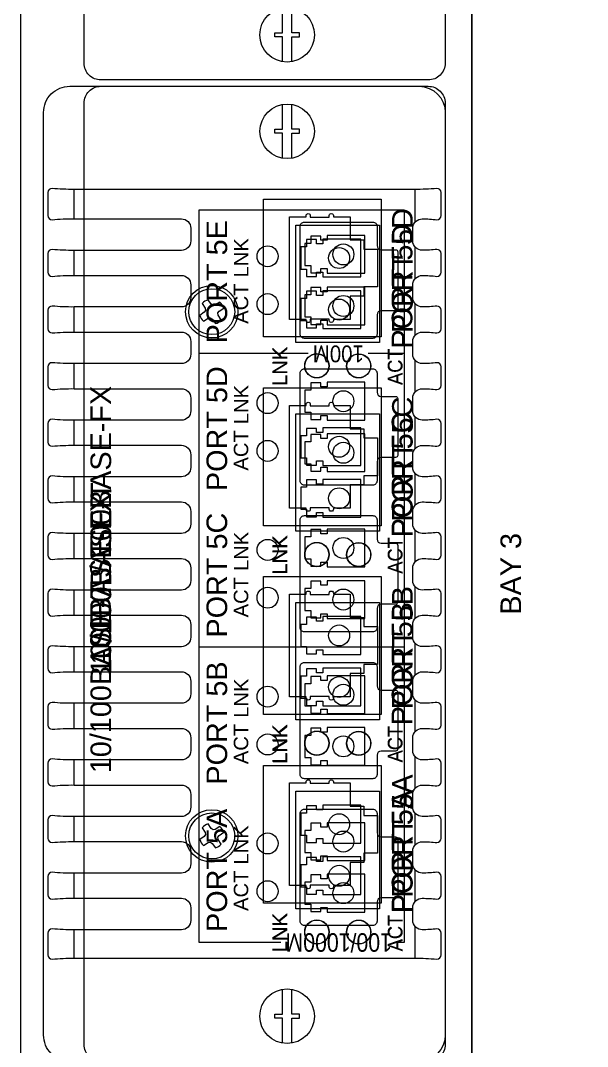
# Model space of a CAD drawing. Extents: x 0.5 to 47.5, y 0.5 to 35.2.
# Drawn here: x 33.605 to 36.307, y 11.991 to 16.884 of the extents above; entities that cross this region are included whole.
import ezdxf
from ezdxf.enums import TextEntityAlignment as Align

# ---------------------------------------------------------------- set-up
doc = ezdxf.new("R2010")
doc.units = 0
doc.header["$MEASUREMENT"] = 0
for name, color, linetype in [('2_1__6___4__10-100BASE-T_C', 7, 'CONTINUOUS'), ('2_2__7___4__100BASE-FX_CON', 7, 'CONTINUOUS'), ('2_3__8___2__10-100BASE-T__', 7, 'CONTINUOUS'), ('2_4__9___2__100-1000BASE__', 7, 'CONTINUOUS'), ('5_0______DWG_', 7, 'CONTINUOUS')]:
    doc.layers.add(name, color=color, linetype=linetype)
doc.styles.add('ARIAL', font='arial.ttf')

msp = doc.modelspace()

# ---------------------------------------------------------------- linework, layer by layer
at = {"layer": '2_1__6___4__10-100BASE-T_C'}
for points in [[(33.9083, 12.0002), (33.9083, 16.4902, -0.414214), (33.9883, 16.5702), (35.5483, 16.5702, -0.414214), (35.6283, 16.4902), (35.6283, 12.0002, -0.414214), (35.5483, 11.9202), (33.9883, 11.9202, -0.414214)], [(34.8861, 15.4582), (34.8861, 15.9482), (34.9661, 15.9482), (34.9661, 15.9532, -1), (34.9861, 15.9532), (34.9861, 15.9463), (35.0761, 15.9463), (35.0761, 15.9532, -1.000014), (35.0961, 15.9532), (35.0961, 15.9482), (35.1761, 15.9482), (35.1761, 15.8372), (35.2411, 15.8372), (35.2411, 15.7932), (35.3061, 15.7932), (35.3061, 15.6132), (35.2411, 15.6132), (35.2411, 15.5692), (35.1761, 15.5692), (35.1761, 15.4582), (35.0961, 15.4582), (35.0961, 15.4532, -1.000005), (35.0761, 15.4532), (35.0761, 15.46), (34.9861, 15.46), (34.9861, 15.4532, -1), (34.9661, 15.4532), (34.9661, 15.4582)], [(34.4774, 15.45), (34.4996, 15.4638), (34.5101, 15.4656), (34.519, 15.4597), (34.5337, 15.4382, 0.141658), (34.5615, 15.4563), (34.5477, 15.4785), (34.5458, 15.489), (34.5518, 15.4979), (34.5733, 15.5126, 0.141658), (34.5552, 15.5404), (34.533, 15.5266), (34.5225, 15.5247), (34.5136, 15.5307), (34.4988, 15.5522, 0.141657), (34.4711, 15.5341), (34.4848, 15.5119), (34.4867, 15.5014), (34.4808, 15.4925), (34.4593, 15.4777, 0.141658)], [(34.8861, 14.5582), (34.8861, 15.0482), (34.9661, 15.0482), (34.9661, 15.0532, -1), (34.9861, 15.0532), (34.9861, 15.0463), (35.0761, 15.0463), (35.0761, 15.0532, -1.000014), (35.0961, 15.0532), (35.0961, 15.0482), (35.1761, 15.0482), (35.1761, 14.9372), (35.2411, 14.9372), (35.2411, 14.8932), (35.3061, 14.8932), (35.3061, 14.7132), (35.2411, 14.7132), (35.2411, 14.6692), (35.1761, 14.6692), (35.1761, 14.5582), (35.0961, 14.5582), (35.0961, 14.5532, -1.000005), (35.0761, 14.5532), (35.0761, 14.56), (34.9861, 14.56), (34.9861, 14.5532, -1), (34.9661, 14.5532), (34.9661, 14.5582)], [(34.8861, 13.6582), (34.8861, 14.1482), (34.9661, 14.1482), (34.9661, 14.1532, -1), (34.9861, 14.1532), (34.9861, 14.1463), (35.0761, 14.1463), (35.0761, 14.1532, -1.000014), (35.0961, 14.1532), (35.0961, 14.1482), (35.1761, 14.1482), (35.1761, 14.0372), (35.2411, 14.0372), (35.2411, 13.9932), (35.3061, 13.9932), (35.3061, 13.8132), (35.2411, 13.8132), (35.2411, 13.7692), (35.1761, 13.7692), (35.1761, 13.6582), (35.0961, 13.6582), (35.0961, 13.6532, -1.000005), (35.0761, 13.6532), (35.0761, 13.66), (34.9861, 13.66), (34.9861, 13.6532, -1), (34.9661, 13.6532), (34.9661, 13.6582)], [(34.8861, 12.7582), (34.8861, 13.2482), (34.9661, 13.2482), (34.9661, 13.2532, -1), (34.9861, 13.2532), (34.9861, 13.2463), (35.0761, 13.2463), (35.0761, 13.2532, -1.000014), (35.0961, 13.2532), (35.0961, 13.2482), (35.1761, 13.2482), (35.1761, 13.1372), (35.2411, 13.1372), (35.2411, 13.0932), (35.3061, 13.0932), (35.3061, 12.9132), (35.2411, 12.9132), (35.2411, 12.8692), (35.1761, 12.8692), (35.1761, 12.7582), (35.0961, 12.7582), (35.0961, 12.7532, -1.000005), (35.0761, 12.7532), (35.0761, 12.76), (34.9861, 12.76), (34.9861, 12.7532, -1), (34.9661, 12.7532), (34.9661, 12.7582)], [(34.4774, 12.95), (34.4996, 12.9638), (34.5101, 12.9656), (34.519, 12.9597), (34.5337, 12.9382, 0.141658), (34.5615, 12.9563), (34.5477, 12.9785), (34.5458, 12.989), (34.5518, 12.9979), (34.5733, 13.0126, 0.141658), (34.5552, 13.0404), (34.533, 13.0266), (34.5225, 13.0247), (34.5136, 13.0307), (34.4988, 13.0522, 0.141657), (34.4711, 13.0341), (34.4848, 13.0119), (34.4867, 13.0014), (34.4808, 12.9925), (34.4593, 12.9777, 0.141658)]]:
    msp.add_lwpolyline(points, format="xyb", close=True, dxfattribs=at)
for points in [[(34.7633, 15.3747), (34.7633, 16.0317), (35.3233, 16.0317), (35.3233, 15.3747)], [(34.7633, 14.4747), (34.7633, 15.1317), (35.3233, 15.1317), (35.3233, 14.4747)], [(34.7633, 13.5747), (34.7633, 14.2317), (35.3233, 14.2317), (35.3233, 13.5747)], [(34.7633, 12.6747), (34.7633, 13.3317), (35.3233, 13.3317), (35.3233, 12.6747)]]:
    msp.add_lwpolyline(points, close=True, dxfattribs=at)
for centre, radius in [((34.5163, 15.4952), 0.125), ((34.5163, 15.4952), 0.1095), ((35.0173, 15.2372), 0.0581), ((35.2163, 15.2362), 0.0571), ((35.0173, 14.3372), 0.0581), ((35.2163, 14.3362), 0.0571), ((35.0173, 13.4372), 0.0581), ((35.2163, 13.4362), 0.0571), ((34.5163, 12.9952), 0.125), ((34.5163, 12.9952), 0.1095), ((35.0173, 12.5372), 0.0581), ((35.2163, 12.5362), 0.0571)]:
    msp.add_circle(centre, radius, dxfattribs=at)
at = {"layer": '2_2__7___4__100BASE-FX_CON'}
for points in [[(33.9083, 12.0002), (33.9083, 16.4902, -0.414214), (33.9883, 16.5702), (35.5483, 16.5702, -0.414214), (35.6283, 16.4902), (35.6283, 12.0002, -0.414214), (35.5483, 11.9202), (33.9883, 11.9202, -0.414214)], [(34.4774, 15.45), (34.4996, 15.4638), (34.5101, 15.4656), (34.519, 15.4597), (34.5337, 15.4382, 0.141658), (34.5615, 15.4563), (34.5477, 15.4785), (34.5458, 15.489), (34.5518, 15.4979), (34.5733, 15.5126, 0.141658), (34.5552, 15.5404), (34.533, 15.5266), (34.5225, 15.5247), (34.5136, 15.5307), (34.4988, 15.5522, 0.141657), (34.4711, 15.5341), (34.4848, 15.5119), (34.4867, 15.5014), (34.4808, 15.4925), (34.4593, 15.4777, 0.141658)], [(34.4774, 12.95), (34.4996, 12.9638), (34.5101, 12.9656), (34.519, 12.9597), (34.5337, 12.9382, 0.141658), (34.5615, 12.9563), (34.5477, 12.9785), (34.5458, 12.989), (34.5518, 12.9979), (34.5733, 13.0126, 0.141658), (34.5552, 13.0404), (34.533, 13.0266), (34.5225, 13.0247), (34.5136, 13.0307), (34.4988, 13.0522, 0.141657), (34.4711, 13.0341), (34.4848, 13.0119), (34.4867, 13.0014), (34.4808, 12.9925), (34.4593, 12.9777, 0.141658)]]:
    msp.add_lwpolyline(points, format="xyb", close=True, dxfattribs=at)
for points in [[(34.9163, 15.3482), (34.9163, 15.9082), (35.3163, 15.9082), (35.3163, 15.3482), (34.9163, 15.3482)], [(35.0463, 15.8192), (35.0163, 15.8192), (35.0163, 15.8387), (34.9683, 15.8387), (34.9683, 15.8037), (34.9403, 15.8037), (34.9403, 15.6987), (34.9683, 15.6987), (34.9683, 15.6637), (35.0163, 15.6637), (35.0163, 15.6832), (35.0463, 15.6832), (35.0463, 15.6612), (35.2263, 15.6612), (35.2263, 15.8412), (35.0463, 15.8412), (35.0463, 15.8192)], [(35.0463, 15.5732), (35.0163, 15.5732), (35.0163, 15.5927), (34.9683, 15.5927), (34.9683, 15.5577), (34.9403, 15.5577), (34.9403, 15.4527), (34.9683, 15.4527), (34.9683, 15.4177), (35.0163, 15.4177), (35.0163, 15.4372), (35.0463, 15.4372), (35.0463, 15.4152), (35.2263, 15.4152), (35.2263, 15.5952), (35.0463, 15.5952), (35.0463, 15.5732)], [(34.9163, 14.4482), (34.9163, 15.0082), (35.3163, 15.0082), (35.3163, 14.4482), (34.9163, 14.4482)], [(35.0463, 14.9192), (35.0163, 14.9192), (35.0163, 14.9387), (34.9683, 14.9387), (34.9683, 14.9037), (34.9403, 14.9037), (34.9403, 14.7987), (34.9683, 14.7987), (34.9683, 14.7637), (35.0163, 14.7637), (35.0163, 14.7832), (35.0463, 14.7832), (35.0463, 14.7612), (35.2263, 14.7612), (35.2263, 14.9412), (35.0463, 14.9412), (35.0463, 14.9192)], [(35.0463, 14.6732), (35.0163, 14.6732), (35.0163, 14.6927), (34.9683, 14.6927), (34.9683, 14.6577), (34.9403, 14.6577), (34.9403, 14.5527), (34.9683, 14.5527), (34.9683, 14.5177), (35.0163, 14.5177), (35.0163, 14.5372), (35.0463, 14.5372), (35.0463, 14.5152), (35.2263, 14.5152), (35.2263, 14.6952), (35.0463, 14.6952), (35.0463, 14.6732)], [(34.9163, 13.5482), (34.9163, 14.1082), (35.3163, 14.1082), (35.3163, 13.5482), (34.9163, 13.5482)], [(35.0463, 14.0192), (35.0163, 14.0192), (35.0163, 14.0387), (34.9683, 14.0387), (34.9683, 14.0037), (34.9403, 14.0037), (34.9403, 13.8987), (34.9683, 13.8987), (34.9683, 13.8637), (35.0163, 13.8637), (35.0163, 13.8832), (35.0463, 13.8832), (35.0463, 13.8612), (35.2263, 13.8612), (35.2263, 14.0412), (35.0463, 14.0412), (35.0463, 14.0192)], [(35.0463, 13.7732), (35.0163, 13.7732), (35.0163, 13.7927), (34.9683, 13.7927), (34.9683, 13.7577), (34.9403, 13.7577), (34.9403, 13.6527), (34.9683, 13.6527), (34.9683, 13.6177), (35.0163, 13.6177), (35.0163, 13.6372), (35.0463, 13.6372), (35.0463, 13.6152), (35.2263, 13.6152), (35.2263, 13.7952), (35.0463, 13.7952), (35.0463, 13.7732)], [(34.9163, 12.6482), (34.9163, 13.2082), (35.3163, 13.2082), (35.3163, 12.6482), (34.9163, 12.6482)], [(35.0463, 13.1192), (35.0163, 13.1192), (35.0163, 13.1387), (34.9683, 13.1387), (34.9683, 13.1037), (34.9403, 13.1037), (34.9403, 12.9987), (34.9683, 12.9987), (34.9683, 12.9637), (35.0163, 12.9637), (35.0163, 12.9832), (35.0463, 12.9832), (35.0463, 12.9612), (35.2263, 12.9612), (35.2263, 13.1412), (35.0463, 13.1412), (35.0463, 13.1192)], [(35.0463, 12.8732), (35.0163, 12.8732), (35.0163, 12.8927), (34.9683, 12.8927), (34.9683, 12.8577), (34.9403, 12.8577), (34.9403, 12.7527), (34.9683, 12.7527), (34.9683, 12.7177), (35.0163, 12.7177), (35.0163, 12.7372), (35.0463, 12.7372), (35.0463, 12.7152), (35.2263, 12.7152), (35.2263, 12.8952), (35.0463, 12.8952), (35.0463, 12.8732)]]:
    msp.add_lwpolyline(points, dxfattribs=at)
for centre, radius in [((35.1233, 15.7512), 0.05), ((34.5163, 15.4952), 0.125), ((34.5163, 15.4952), 0.1095), ((35.1233, 15.5052), 0.05), ((35.0173, 15.2372), 0.0571), ((35.2173, 15.2372), 0.0571), ((35.1233, 14.8512), 0.05), ((35.1233, 14.6052), 0.05), ((35.0173, 14.3372), 0.0571), ((35.2173, 14.3372), 0.0571), ((35.1233, 13.9512), 0.05), ((35.1233, 13.7052), 0.05), ((35.0173, 13.4372), 0.0571), ((35.2173, 13.4372), 0.0571), ((34.5163, 12.9952), 0.125), ((34.5163, 12.9952), 0.1095), ((35.1233, 13.0512), 0.05), ((35.1233, 12.8052), 0.05), ((35.0173, 12.5372), 0.0571), ((35.2173, 12.5372), 0.0571)]:
    msp.add_circle(centre, radius, dxfattribs=at)
at = {"layer": '2_3__8___2__10-100BASE-T__'}
for points in [[(33.9083, 12.0002), (33.9083, 16.4902, -0.414214), (33.9883, 16.5702), (35.5483, 16.5702, -0.414214), (35.6283, 16.4902), (35.6283, 12.0002, -0.414214), (35.5483, 11.9202), (33.9883, 11.9202, -0.414214)], [(34.8861, 15.4582), (34.8861, 15.9482), (34.9661, 15.9482), (34.9661, 15.9532, -1), (34.9861, 15.9532), (34.9861, 15.9463), (35.0761, 15.9463), (35.0761, 15.9532, -1.000014), (35.0961, 15.9532), (35.0961, 15.9482), (35.1761, 15.9482), (35.1761, 15.8372), (35.2411, 15.8372), (35.2411, 15.7932), (35.3061, 15.7932), (35.3061, 15.6132), (35.2411, 15.6132), (35.2411, 15.5692), (35.1761, 15.5692), (35.1761, 15.4582), (35.0961, 15.4582), (35.0961, 15.4532, -1.000005), (35.0761, 15.4532), (35.0761, 15.46), (34.9861, 15.46), (34.9861, 15.4532, -1), (34.9661, 15.4532), (34.9661, 15.4582)], [(34.4774, 15.45), (34.4996, 15.4638), (34.5101, 15.4656), (34.519, 15.4597), (34.5337, 15.4382, 0.141658), (34.5615, 15.4563), (34.5477, 15.4785), (34.5458, 15.489), (34.5518, 15.4979), (34.5733, 15.5126, 0.141658), (34.5552, 15.5404), (34.533, 15.5266), (34.5225, 15.5247), (34.5136, 15.5307), (34.4988, 15.5522, 0.141657), (34.4711, 15.5341), (34.4848, 15.5119), (34.4867, 15.5014), (34.4808, 15.4925), (34.4593, 15.4777, 0.141658)], [(34.8861, 13.6582), (34.8861, 14.1482), (34.9661, 14.1482), (34.9661, 14.1532, -1), (34.9861, 14.1532), (34.9861, 14.1463), (35.0761, 14.1463), (35.0761, 14.1532, -1.000014), (35.0961, 14.1532), (35.0961, 14.1482), (35.1761, 14.1482), (35.1761, 14.0372), (35.2411, 14.0372), (35.2411, 13.9932), (35.3061, 13.9932), (35.3061, 13.8132), (35.2411, 13.8132), (35.2411, 13.7692), (35.1761, 13.7692), (35.1761, 13.6582), (35.0961, 13.6582), (35.0961, 13.6532, -1.000005), (35.0761, 13.6532), (35.0761, 13.66), (34.9861, 13.66), (34.9861, 13.6532, -1), (34.9661, 13.6532), (34.9661, 13.6582)], [(34.4774, 12.95), (34.4996, 12.9638), (34.5101, 12.9656), (34.519, 12.9597), (34.5337, 12.9382, 0.141658), (34.5615, 12.9563), (34.5477, 12.9785), (34.5458, 12.989), (34.5518, 12.9979), (34.5733, 13.0126, 0.141658), (34.5552, 13.0404), (34.533, 13.0266), (34.5225, 13.0247), (34.5136, 13.0307), (34.4988, 13.0522, 0.141657), (34.4711, 13.0341), (34.4848, 13.0119), (34.4867, 13.0014), (34.4808, 12.9925), (34.4593, 12.9777, 0.141658)]]:
    msp.add_lwpolyline(points, format="xyb", close=True, dxfattribs=at)
for points in [[(34.7633, 15.3747), (34.7633, 16.0317), (35.3233, 16.0317), (35.3233, 15.3747)], [(34.7633, 13.5747), (34.7633, 14.2317), (35.3233, 14.2317), (35.3233, 13.5747)]]:
    msp.add_lwpolyline(points, close=True, dxfattribs=at)
for points in [[(34.9163, 14.4482), (34.9163, 15.0082), (35.3163, 15.0082), (35.3163, 14.4482), (34.9163, 14.4482)], [(35.0463, 14.9192), (35.0163, 14.9192), (35.0163, 14.9387), (34.9683, 14.9387), (34.9683, 14.9037), (34.9403, 14.9037), (34.9403, 14.7987), (34.9683, 14.7987), (34.9683, 14.7637), (35.0163, 14.7637), (35.0163, 14.7832), (35.0463, 14.7832), (35.0463, 14.7612), (35.2263, 14.7612), (35.2263, 14.9412), (35.0463, 14.9412), (35.0463, 14.9192)], [(35.0463, 14.6732), (35.0163, 14.6732), (35.0163, 14.6927), (34.9683, 14.6927), (34.9683, 14.6577), (34.9403, 14.6577), (34.9403, 14.5527), (34.9683, 14.5527), (34.9683, 14.5177), (35.0163, 14.5177), (35.0163, 14.5372), (35.0463, 14.5372), (35.0463, 14.5152), (35.2263, 14.5152), (35.2263, 14.6952), (35.0463, 14.6952), (35.0463, 14.6732)], [(34.9163, 12.6482), (34.9163, 13.2082), (35.3163, 13.2082), (35.3163, 12.6482), (34.9163, 12.6482)], [(35.0463, 13.1192), (35.0163, 13.1192), (35.0163, 13.1387), (34.9683, 13.1387), (34.9683, 13.1037), (34.9403, 13.1037), (34.9403, 12.9987), (34.9683, 12.9987), (34.9683, 12.9637), (35.0163, 12.9637), (35.0163, 12.9832), (35.0463, 12.9832), (35.0463, 12.9612), (35.2263, 12.9612), (35.2263, 13.1412), (35.0463, 13.1412), (35.0463, 13.1192)], [(35.0463, 12.8732), (35.0163, 12.8732), (35.0163, 12.8927), (34.9683, 12.8927), (34.9683, 12.8577), (34.9403, 12.8577), (34.9403, 12.7527), (34.9683, 12.7527), (34.9683, 12.7177), (35.0163, 12.7177), (35.0163, 12.7372), (35.0463, 12.7372), (35.0463, 12.7152), (35.2263, 12.7152), (35.2263, 12.8952), (35.0463, 12.8952), (35.0463, 12.8732)]]:
    msp.add_lwpolyline(points, dxfattribs=at)
for centre, radius in [((34.5163, 15.4952), 0.125), ((34.5163, 15.4952), 0.1095), ((35.0173, 15.2372), 0.0581), ((35.2163, 15.2362), 0.0571), ((35.1233, 14.8512), 0.05), ((35.1233, 14.6052), 0.05), ((35.0173, 14.3372), 0.0571), ((35.2173, 14.3372), 0.0571), ((35.0173, 13.4372), 0.0581), ((35.2163, 13.4362), 0.0571), ((34.5163, 12.9952), 0.125), ((34.5163, 12.9952), 0.1095), ((35.1233, 13.0512), 0.05), ((35.1233, 12.8052), 0.05), ((35.0173, 12.5372), 0.0571), ((35.2173, 12.5372), 0.0571)]:
    msp.add_circle(centre, radius, dxfattribs=at)
at = {"layer": '2_4__9___2__100-1000BASE__'}
for p, q in [((34.9754, 15.2954), (34.4558, 15.2954)), ((35.4335, 15.2954), (35.2614, 15.2954)), ((35.4335, 13.8954), (34.4558, 13.8954))]:
    msp.add_line(p, q, dxfattribs=at)
for points in [[(33.715, 12.0457), (33.715, 16.4451, -0.414444), (33.8399, 16.57), (35.5042, 16.57, -0.413495), (35.6288, 16.4448), (35.6288, 12.046, -0.413496), (35.5042, 11.9208), (33.8399, 11.9208, -0.414444)], [(33.7553, 12.5521, 0.41291), (33.7353, 12.5322), (33.7353, 12.4276, 0.41291), (33.7553, 12.4076, -0.030099), (33.8602, 12.412, -0.000059), (35.4839, 12.412, -0.030072), (35.5888, 12.4076, 0.41291), (35.6088, 12.4276), (35.6088, 12.5322, 0.41291), (35.5888, 12.5521, -0.033142), (35.5197, 12.548, -0.42184), (35.4744, 12.5927), (35.4744, 12.6531, -0.421779), (35.5197, 12.6978, -0.033142), (35.5888, 12.6936, 0.41291), (35.6088, 12.7136), (35.6088, 12.8022, 0.41291), (35.5888, 12.8221, -0.033142), (35.5197, 12.818, -0.42184), (35.4744, 12.8627), (35.4744, 12.9231, -0.421779), (35.5197, 12.9678, -0.033142), (35.5888, 12.9636, 0.41291), (35.6088, 12.9836), (35.6088, 13.0722, 0.41291), (35.5888, 13.0921, -0.033142), (35.5197, 13.088, -0.42184), (35.4744, 13.1327), (35.4744, 13.1931, -0.421779), (35.5197, 13.2378, -0.033142), (35.5888, 13.2336, 0.41291), (35.6088, 13.2536), (35.6088, 13.3422, 0.41291), (35.5888, 13.3621, -0.033142), (35.5197, 13.358, -0.42184), (35.4744, 13.4027), (35.4744, 13.4631, -0.421779), (35.5197, 13.5078, -0.033142), (35.5888, 13.5036, 0.41291), (35.6088, 13.5236), (35.6088, 13.6122, 0.41291), (35.5888, 13.6321, -0.033142), (35.5197, 13.628, -0.42184), (35.4744, 13.6727), (35.4744, 13.7331, -0.421779), (35.5197, 13.7778, -0.033142), (35.5888, 13.7736, 0.41291), (35.6088, 13.7936), (35.6088, 13.8822, 0.41291), (35.5888, 13.9021, -0.033142), (35.5197, 13.898, -0.42184), (35.4744, 13.9427), (35.4744, 14.0031, -0.421779), (35.5197, 14.0478, -0.033142), (35.5888, 14.0436, 0.41291), (35.6088, 14.0636), (35.6088, 14.1522, 0.41291), (35.5888, 14.1721, -0.033142), (35.5197, 14.168, -0.42184), (35.4744, 14.2127), (35.4744, 14.2731, -0.421779), (35.5197, 14.3178, -0.033142), (35.5888, 14.3136, 0.41291), (35.6088, 14.3336), (35.6088, 14.4222, 0.41291), (35.5888, 14.4421, -0.033142), (35.5197, 14.438, -0.42184), (35.4744, 14.4827), (35.4744, 14.5431, -0.421779), (35.5197, 14.5878, -0.033142), (35.5888, 14.5836, 0.41291), (35.6088, 14.6036), (35.6088, 14.6922, 0.41291), (35.5888, 14.7121, -0.033142), (35.5197, 14.708, -0.42184), (35.4744, 14.7527), (35.4744, 14.8131, -0.421779), (35.5197, 14.8578, -0.033142), (35.5888, 14.8536, 0.41291), (35.6088, 14.8736), (35.6088, 14.9622, 0.41291), (35.5888, 14.9821, -0.033142), (35.5197, 14.978, -0.42184), (35.4744, 15.0227), (35.4744, 15.0831, -0.421779), (35.5197, 15.1278, -0.033142), (35.5888, 15.1236, 0.41291), (35.6088, 15.1436), (35.6088, 15.2322, 0.41291), (35.5888, 15.2521, -0.033142), (35.5197, 15.248, -0.42184), (35.4744, 15.2927), (35.4744, 15.3531, -0.421779), (35.5197, 15.3978, -0.033142), (35.5888, 15.3936, 0.41291), (35.6088, 15.4136), (35.6088, 15.5022, 0.41291), (35.5888, 15.5221, -0.033142), (35.5197, 15.518, -0.42184), (35.4744, 15.5627), (35.4744, 15.6231, -0.421779), (35.5197, 15.6678, -0.033142), (35.5888, 15.6636, 0.41291), (35.6088, 15.6836), (35.6088, 15.7722, 0.41291), (35.5888, 15.7921, -0.033142), (35.5197, 15.788, -0.42184), (35.4744, 15.8327), (35.4744, 15.8931, -0.421779), (35.5197, 15.9378, -0.033142), (35.5888, 15.9336, 0.41291), (35.6088, 15.9536), (35.6088, 16.0632, 0.41291), (35.5888, 16.0831, -0.030099), (35.4839, 16.0787), (33.8602, 16.0787, -0.030099), (33.7553, 16.0831, 0.41291), (33.7353, 16.0632), (33.7353, 15.9536, 0.41291), (33.7553, 15.9336, -0.030099), (33.8602, 15.938), (34.3718, 15.938, -0.415329), (34.4168, 15.8931), (34.4168, 15.8326, -0.415032), (34.3718, 15.7877), (33.8602, 15.7877, -0.030099), (33.7553, 15.7921, 0.41291), (33.7353, 15.7722), (33.7353, 15.6836, 0.41291), (33.7553, 15.6636, -0.030099), (33.8602, 15.668), (34.3718, 15.668, -0.415329), (34.4168, 15.6231), (34.4168, 15.5626, -0.415032), (34.3718, 15.5177), (33.8602, 15.5177, -0.030099), (33.7553, 15.5221, 0.41291), (33.7353, 15.5022), (33.7353, 15.4136, 0.41291), (33.7553, 15.3936, -0.030099), (33.8602, 15.398), (34.3718, 15.398, -0.415329), (34.4168, 15.3531), (34.4168, 15.2926, -0.415032), (34.3718, 15.2477), (33.8602, 15.2477, -0.030099), (33.7553, 15.2521, 0.41291), (33.7353, 15.2322), (33.7353, 15.1436, 0.41291), (33.7553, 15.1236, -0.030099), (33.8602, 15.128), (34.3718, 15.128, -0.415329), (34.4168, 15.0831), (34.4168, 15.0226, -0.415032), (34.3718, 14.9777), (33.8602, 14.9777, -0.030099), (33.7553, 14.9821, 0.41291), (33.7353, 14.9622), (33.7353, 14.8736, 0.41291), (33.7553, 14.8536, -0.030099), (33.8602, 14.858), (34.3718, 14.858, -0.415329), (34.4168, 14.8131), (34.4168, 14.7526, -0.415032), (34.3718, 14.7077), (33.8602, 14.7077, -0.030099), (33.7553, 14.7121, 0.41291), (33.7353, 14.6922), (33.7353, 14.6036, 0.41291), (33.7553, 14.5836, -0.030099), (33.8602, 14.588), (34.3718, 14.588, -0.415329), (34.4168, 14.5431), (34.4168, 14.4826, -0.415032), (34.3718, 14.4377), (33.8602, 14.4377, -0.030099), (33.7553, 14.4421, 0.41291), (33.7353, 14.4222), (33.7353, 14.3336, 0.41291), (33.7553, 14.3136, -0.030099), (33.8602, 14.318), (34.3718, 14.318, -0.415329), (34.4168, 14.2731), (34.4168, 14.2126, -0.415032), (34.3718, 14.1677), (33.8602, 14.1677, -0.030099), (33.7553, 14.1721, 0.41291), (33.7353, 14.1522), (33.7353, 14.0636, 0.41291), (33.7553, 14.0436, -0.030099), (33.8602, 14.048), (34.3718, 14.048, -0.415329), (34.4168, 14.0031), (34.4168, 13.9426, -0.415032), (34.3718, 13.8977), (33.8602, 13.8977, -0.030099), (33.7553, 13.9021, 0.41291), (33.7353, 13.8822), (33.7353, 13.7936, 0.41291), (33.7553, 13.7736, -0.030099), (33.8602, 13.778), (34.3718, 13.778, -0.415329), (34.4168, 13.7331), (34.4168, 13.6726, -0.415032), (34.3718, 13.6277), (33.8602, 13.6277, -0.030099), (33.7553, 13.6321, 0.41291), (33.7353, 13.6122), (33.7353, 13.5236, 0.41291), (33.7553, 13.5036, -0.030099), (33.8602, 13.508), (34.3718, 13.508, -0.415329), (34.4168, 13.4631), (34.4168, 13.4026, -0.415032), (34.3718, 13.3577), (33.8602, 13.3577, -0.030099), (33.7553, 13.3621, 0.41291), (33.7353, 13.3422), (33.7353, 13.2536, 0.41291), (33.7553, 13.2336, -0.030099), (33.8602, 13.238), (34.3718, 13.238, -0.415329), (34.4168, 13.1931), (34.4168, 13.1326, -0.415032), (34.3718, 13.0877), (33.8602, 13.0877, -0.030099), (33.7553, 13.0921, 0.41291), (33.7353, 13.0722), (33.7353, 12.9836, 0.41291), (33.7553, 12.9636, -0.030099), (33.8602, 12.968), (34.3718, 12.968, -0.415329), (34.4168, 12.9231), (34.4168, 12.8626, -0.415032), (34.3718, 12.8177), (33.8602, 12.8177, -0.030099), (33.7553, 12.8221, 0.41291), (33.7353, 12.8022), (33.7353, 12.7136, 0.41291), (33.7553, 12.6936, -0.030099), (33.8602, 12.698), (34.3718, 12.698, -0.415329), (34.4168, 12.6531), (34.4168, 12.5926, -0.415032), (34.3718, 12.5477), (33.8602, 12.5477, -0.030099)], [(34.9378, 15.3881), (34.9378, 15.9027, -0.414573), (34.9577, 15.9227), (35.2839, 15.9227, -0.416018), (35.3039, 15.9028), (35.3039, 15.8108, 0.41265), (35.3239, 15.7908), (35.3925, 15.7908, -0.418703), (35.4025, 15.7808), (35.4025, 15.51, -0.419075), (35.3925, 15.5), (35.3239, 15.5, 0.41265), (35.3039, 15.48), (35.3039, 15.388, -0.416018), (35.2839, 15.368), (34.9577, 15.368, -0.414573)], [(34.9378, 14.6881), (34.9378, 15.2027, -0.414573), (34.9577, 15.2227), (35.2839, 15.2227, -0.416018), (35.3039, 15.2028), (35.3039, 15.1108, 0.41265), (35.3239, 15.0908), (35.3925, 15.0908, -0.418703), (35.4025, 15.0808), (35.4025, 14.81, -0.419075), (35.3925, 14.8), (35.3239, 14.8, 0.41265), (35.3039, 14.78), (35.3039, 14.688, -0.416018), (35.2839, 14.668), (34.9577, 14.668, -0.414573)], [(34.9378, 13.9881), (34.9378, 14.5027, -0.414573), (34.9577, 14.5227), (35.2839, 14.5227, -0.416018), (35.3039, 14.5028), (35.3039, 14.4108, 0.41265), (35.3239, 14.3908), (35.3925, 14.3908, -0.418703), (35.4025, 14.3808), (35.4025, 14.11, -0.419075), (35.3925, 14.1), (35.3239, 14.1, 0.41265), (35.3039, 14.08), (35.3039, 13.988, -0.416018), (35.2839, 13.968), (34.9577, 13.968, -0.414573)], [(34.9378, 13.2881), (34.9378, 13.8027, -0.414573), (34.9577, 13.8227), (35.2839, 13.8227, -0.416018), (35.3039, 13.8028), (35.3039, 13.7108, 0.41265), (35.3239, 13.6908), (35.3925, 13.6908, -0.418703), (35.4025, 13.6808), (35.4025, 13.41, -0.419075), (35.3925, 13.4), (35.3239, 13.4, 0.41265), (35.3039, 13.38), (35.3039, 13.288, -0.416018), (35.2839, 13.268), (34.9577, 13.268, -0.414573)], [(34.9378, 12.5881), (34.9378, 13.1027, -0.414573), (34.9577, 13.1227), (35.2839, 13.1227, -0.416018), (35.3039, 13.1027), (35.3039, 13.0107, 0.41265), (35.3239, 12.9908), (35.3925, 12.9908, -0.418703), (35.4025, 12.9808), (35.4025, 12.71, -0.419075), (35.3925, 12.7), (35.3239, 12.7, 0.41265), (35.3039, 12.68), (35.3039, 12.588, -0.416018), (35.2839, 12.568), (34.9577, 12.568, -0.414573)]]:
    msp.add_lwpolyline(points, format="xyb", close=True, dxfattribs=at)
for points in [[(34.8537, 16.2273), (34.8537, 16.3459), (34.8173, 16.3459), (34.8173, 16.3649), (34.8537, 16.3649), (34.8537, 16.4835)], [(34.898, 16.2273), (34.898, 16.3459), (34.9344, 16.3459), (34.9344, 16.3649), (34.898, 16.3649), (34.898, 16.4835)], [(33.8602, 15.938), (33.8602, 16.0787)], [(35.4839, 16.0787), (35.4839, 15.9209)], [(34.8449, 12.487), (34.4558, 12.487), (34.4558, 15.9804), (35.4335, 15.9804), (35.4335, 12.487), (35.3918, 12.487)], [(35.0665, 15.8364), (35.0365, 15.8364), (35.0365, 15.8559), (34.9885, 15.8559), (34.9885, 15.8209), (34.9605, 15.8209), (34.9605, 15.7159), (34.9885, 15.7159), (34.9885, 15.6809), (35.0365, 15.6809), (35.0365, 15.7004), (35.0665, 15.7004), (35.0665, 15.6784), (35.2465, 15.6784), (35.2465, 15.8584), (35.0665, 15.8584), (35.0665, 15.8364)], [(35.4839, 15.8049), (35.4839, 15.6509)], [(33.8602, 15.668), (33.8602, 15.7877)], [(35.0665, 15.5904), (35.0365, 15.5904), (35.0365, 15.6099), (34.9885, 15.6099), (34.9885, 15.5749), (34.9605, 15.5749), (34.9605, 15.4699), (34.9885, 15.4699), (34.9885, 15.4349), (35.0365, 15.4349), (35.0365, 15.4544), (35.0665, 15.4544), (35.0665, 15.4324), (35.2465, 15.4324), (35.2465, 15.6124), (35.0665, 15.6124), (35.0665, 15.5904)], [(33.8602, 15.398), (33.8602, 15.5177)], [(35.4839, 15.5349), (35.4839, 15.3809)], [(35.4839, 15.2649), (35.4839, 15.1109)], [(33.8602, 15.128), (33.8602, 15.2477)], [(35.0665, 15.1364), (35.0365, 15.1364), (35.0365, 15.1559), (34.9885, 15.1559), (34.9885, 15.1209), (34.9605, 15.1209), (34.9605, 15.0159), (34.9885, 15.0159), (34.9885, 14.9809), (35.0365, 14.9809), (35.0365, 15.0004), (35.0665, 15.0004), (35.0665, 14.9784), (35.2465, 14.9784), (35.2465, 15.1584), (35.0665, 15.1584), (35.0665, 15.1364)], [(33.8602, 14.858), (33.8602, 14.9777)], [(35.4839, 14.9949), (35.4839, 14.8409)], [(35.0665, 14.8904), (35.0365, 14.8904), (35.0365, 14.9099), (34.9885, 14.9099), (34.9885, 14.8749), (34.9605, 14.8749), (34.9605, 14.7699), (34.9885, 14.7699), (34.9885, 14.7349), (35.0365, 14.7349), (35.0365, 14.7544), (35.0665, 14.7544), (35.0665, 14.7324), (35.2465, 14.7324), (35.2465, 14.9124), (35.0665, 14.9124), (35.0665, 14.8904)], [(33.8602, 14.588), (33.8602, 14.7077)], [(35.4839, 14.7249), (35.4839, 14.5709)], [(33.8602, 14.318), (33.8602, 14.4377)], [(35.0665, 14.4364), (35.0365, 14.4364), (35.0365, 14.4559), (34.9885, 14.4559), (34.9885, 14.4209), (34.9605, 14.4209), (34.9605, 14.3159), (34.9885, 14.3159), (34.9885, 14.2809), (35.0365, 14.2809), (35.0365, 14.3004), (35.0665, 14.3004), (35.0665, 14.2784), (35.2465, 14.2784), (35.2465, 14.4584), (35.0665, 14.4584), (35.0665, 14.4364)], [(35.4839, 14.4549), (35.4839, 14.3009)], [(35.0665, 14.1904), (35.0365, 14.1904), (35.0365, 14.2099), (34.9885, 14.2099), (34.9885, 14.1749), (34.9605, 14.1749), (34.9605, 14.0699), (34.9885, 14.0699), (34.9885, 14.0349), (35.0365, 14.0349), (35.0365, 14.0544), (35.0665, 14.0544), (35.0665, 14.0324), (35.2465, 14.0324), (35.2465, 14.2124), (35.0665, 14.2124), (35.0665, 14.1904)], [(33.8602, 14.048), (33.8602, 14.1678)], [(35.4839, 14.1849), (35.4839, 14.0309)], [(33.8602, 13.778), (33.8602, 13.8978)], [(35.4839, 13.9149), (35.4839, 13.7609)], [(35.0665, 13.7364), (35.0365, 13.7364), (35.0365, 13.7559), (34.9885, 13.7559), (34.9885, 13.7209), (34.9605, 13.7209), (34.9605, 13.6159), (34.9885, 13.6159), (34.9885, 13.5809), (35.0365, 13.5809), (35.0365, 13.6004), (35.0665, 13.6004), (35.0665, 13.5784), (35.2465, 13.5784), (35.2465, 13.7584), (35.0665, 13.7584), (35.0665, 13.7364)], [(33.8602, 13.508), (33.8602, 13.6278)], [(35.4839, 13.6449), (35.4839, 13.4909)], [(35.0665, 13.4904), (35.0365, 13.4904), (35.0365, 13.5099), (34.9885, 13.5099), (34.9885, 13.4749), (34.9605, 13.4749), (34.9605, 13.3699), (34.9885, 13.3699), (34.9885, 13.3349), (35.0365, 13.3349), (35.0365, 13.3544), (35.0665, 13.3544), (35.0665, 13.3324), (35.2465, 13.3324), (35.2465, 13.5124), (35.0665, 13.5124), (35.0665, 13.4904)], [(33.8602, 13.238), (33.8602, 13.3578)], [(35.4839, 13.3749), (35.4839, 13.2209)], [(33.8602, 12.968), (33.8602, 13.0877)], [(35.4839, 13.1049), (35.4839, 12.9509)], [(35.0665, 13.0364), (35.0365, 13.0364), (35.0365, 13.0559), (34.9885, 13.0559), (34.9885, 13.0209), (34.9605, 13.0209), (34.9605, 12.9159), (34.9885, 12.9159), (34.9885, 12.8809), (35.0365, 12.8809), (35.0365, 12.9004), (35.0665, 12.9004), (35.0665, 12.8784), (35.2465, 12.8784), (35.2465, 13.0584), (35.0665, 13.0584), (35.0665, 13.0364)], [(35.4839, 12.8349), (35.4839, 12.6809)], [(33.8602, 12.698), (33.8602, 12.8178)], [(35.0665, 12.7904), (35.0365, 12.7904), (35.0365, 12.8099), (34.9885, 12.8099), (34.9885, 12.7749), (34.9605, 12.7749), (34.9605, 12.6699), (34.9885, 12.6699), (34.9885, 12.6349), (35.0365, 12.6349), (35.0365, 12.6544), (35.0665, 12.6544), (35.0665, 12.6324), (35.2465, 12.6324), (35.2465, 12.8124), (35.0665, 12.8124), (35.0665, 12.7904)], [(33.8602, 12.412), (33.8602, 12.5477)], [(35.4839, 12.5649), (35.4839, 12.412)], [(34.8532, 12.0073), (34.8532, 12.1259), (34.8168, 12.1259), (34.8168, 12.1449), (34.8532, 12.1449), (34.8532, 12.2635)], [(34.8975, 12.0073), (34.8975, 12.1259), (34.9338, 12.1259), (34.9338, 12.1449), (34.8975, 12.1449), (34.8975, 12.2635)]]:
    msp.add_lwpolyline(points, dxfattribs=at)
for centre, radius in [((34.8758, 16.3554), 0.13), ((34.7826, 15.7594), 0.05), ((35.1435, 15.7684), 0.05), ((34.7826, 15.5314), 0.05), ((35.1435, 15.5224), 0.05), ((35.1435, 15.0684), 0.05), ((34.7826, 15.0594), 0.05), ((34.7826, 14.8314), 0.05), ((35.1435, 14.8224), 0.05), ((34.7826, 14.3594), 0.05), ((35.1435, 14.3684), 0.05), ((34.7826, 14.1314), 0.05), ((35.1435, 14.1224), 0.05), ((34.7826, 13.6594), 0.05), ((35.1435, 13.6684), 0.05), ((34.7826, 13.4314), 0.05), ((35.1435, 13.4224), 0.05), ((35.1435, 12.9684), 0.05), ((34.7826, 12.9594), 0.05), ((34.7826, 12.7314), 0.05), ((35.1435, 12.7224), 0.05), ((34.8753, 12.1354), 0.13)]:
    msp.add_circle(centre, radius, dxfattribs=at)
at = {"layer": '5_0______DWG_'}
msp.add_lwpolyline([(33.6053, 21.0954), (33.6053, 4.0654, 0.414214), (33.7153, 3.9554), (35.6453, 3.9554, 0.414214), (35.7553, 4.0654), (35.7553, 21.0954, 0.414214), (35.6453, 21.2054), (33.7153, 21.2054, 0.414214), (33.6053, 21.0954)], format="xyb", dxfattribs=at)
for points in [[(40.2253, 21.2054), (35.8453, 21.2054, 0.414214), (35.7553, 21.1154), (35.7553, 4.0454, 0.414214), (35.8453, 3.9554), (40.2253, 3.9554, 0.381966), (40.3148, 4.0354), (40.3148, 21.1254, 0.381966)], [(33.9083, 16.6802), (33.9083, 19.8202, -0.414214), (33.9883, 19.9002), (35.5483, 19.9002, -0.414214), (35.6283, 19.8202), (35.6283, 16.6802, -0.414214), (35.5483, 16.6002), (33.9883, 16.6002, -0.414214)]]:
    msp.add_lwpolyline(points, format="xyb", close=True, dxfattribs=at)
for points in [[(34.8532, 16.6873), (34.8532, 16.8059), (34.8168, 16.8059), (34.8168, 16.8249), (34.8532, 16.8249), (34.8532, 16.9435)], [(34.8975, 16.6873), (34.8975, 16.8059), (34.9338, 16.8059), (34.9338, 16.8249), (34.8975, 16.8249), (34.8975, 16.9435)], [(34.8537, 16.2273), (34.8537, 16.3459), (34.8173, 16.3459), (34.8173, 16.3649), (34.8537, 16.3649), (34.8537, 16.4835)], [(34.898, 16.2273), (34.898, 16.3459), (34.9344, 16.3459), (34.9344, 16.3649), (34.898, 16.3649), (34.898, 16.4835)], [(34.8532, 12.0073), (34.8532, 12.1259), (34.8168, 12.1259), (34.8168, 12.1449), (34.8532, 12.1449), (34.8532, 12.2635)], [(34.8975, 12.0073), (34.8975, 12.1259), (34.9338, 12.1259), (34.9338, 12.1449), (34.8975, 12.1449), (34.8975, 12.2635)]]:
    msp.add_lwpolyline(points, dxfattribs=at)
for centre in [(34.8753, 16.8154), (34.8758, 16.3554), (34.8753, 12.1354)]:
    msp.add_circle(centre, 0.13, dxfattribs=at)

# ---------------------------------------------------------------- texts
at = {"layer": '2_1__6___4__10-100BASE-T_C', "style": 'ARIAL'}
for s, height, p in [('PORT 5D', 0.09833, (35.4741, 15.3938)), ('LNK', 0.06883, (34.8764, 15.1411)), ('PORT 5C', 0.09833, (35.4741, 14.4944)), ('10/100BASE-T', 0.098333, (34.0375, 13.7653)), ('LNK', 0.06883, (34.8764, 14.2409)), ('PORT 5B', 0.09833, (35.4741, 13.5991)), ('LNK', 0.06883, (34.8764, 13.3385)), ('PORT 5A', 0.09833, (35.4741, 12.7011)), ('LNK', 0.06883, (34.8764, 12.4399))]:
    msp.add_text(s, height=height, rotation=90, dxfattribs=at).set_placement(p)
at = {"layer": '2_1__6___4__10-100BASE-T_C', "style": 'ARIAL', "width": 0.9}
for p in [(35.4255, 15.1463), (35.4255, 14.2461), (35.4255, 13.3465), (35.4255, 12.4451)]:
    msp.add_text('ACT', height=0.06883, rotation=90, dxfattribs=at).set_placement(p)
at = {"layer": '2_2__7___4__100BASE-FX_CON', "style": 'ARIAL'}
for s, height, p in [('PORT 5D', 0.09833, (35.4723, 15.3191)), ('LNK', 0.06883, (34.8746, 15.1407)), ('PORT 5C', 0.09833, (35.4723, 14.4191)), ('100BASE-FX', 0.09833, (34.0357, 13.8134)), ('LNK', 0.06883, (34.8746, 14.2406)), ('PORT 5B', 0.09833, (35.4723, 13.5229)), ('LNK', 0.06883, (34.8746, 13.3407)), ('PORT 5A', 0.09833, (35.4723, 12.6268)), ('LNK', 0.06883, (34.8746, 12.4407))]:
    msp.add_text(s, height=height, rotation=90, dxfattribs=at).set_placement(p)
at = {"layer": '2_2__7___4__100BASE-FX_CON', "style": 'ARIAL', "width": 0.9}
for p in [(35.4237, 15.146), (35.4237, 14.246), (35.4237, 13.346), (35.4237, 12.446)]:
    msp.add_text('ACT', height=0.06883, rotation=90, dxfattribs=at).set_placement(p)
at = {"layer": '2_3__8___2__10-100BASE-T__', "style": 'ARIAL'}
for s, height, p in [('PORT 5D', 0.09833, (35.4736, 15.3937)), ('LNK', 0.06883, (34.8759, 15.1408)), ('10/100BASE-T / 100BASE-FX', 0.098333, (34.037, 13.2942)), ('PORT 5C', 0.09833, (35.4736, 14.4194)), ('LNK', 0.06883, (34.8759, 14.2425)), ('PORT 5B', 0.09833, (35.4736, 13.5989)), ('LNK', 0.06883, (34.8759, 13.3393)), ('PORT 5A', 0.09833, (35.4736, 12.6267)), ('LNK', 0.06883, (34.8759, 12.4396))]:
    msp.add_text(s, height=height, rotation=90, dxfattribs=at).set_placement(p)
at = {"layer": '2_3__8___2__10-100BASE-T__', "style": 'ARIAL', "width": 0.9}
for p in [(35.425, 15.1462), (35.425, 14.2459), (35.425, 13.3462), (35.425, 12.4449)]:
    msp.add_text('ACT', height=0.06883, rotation=90, dxfattribs=at).set_placement(p)
at = {"layer": '2_4__9___2__100-1000BASE__', "style": 'ARIAL'}
for s, height, p in [('PORT 5E', 0.09833, (34.5898, 15.3441)), ('LNK', 0.06883, (34.6913, 15.6586)), ('ACT', 0.06883, (34.6902, 15.4375)), ('PORT 5D', 0.09833, (34.5898, 14.6396)), ('LNK', 0.06883, (34.6913, 14.9586)), ('ACT', 0.06883, (34.6902, 14.7375)), ('PORT 5C', 0.09833, (34.5898, 13.9413)), ('LNK', 0.06883, (34.6913, 14.2586)), ('ACT', 0.06883, (34.6902, 14.0375)), ('PORT 5B', 0.09833, (34.5898, 13.2399)), ('LNK', 0.06883, (34.6913, 13.5586)), ('ACT', 0.06883, (34.6902, 13.3375)), ('PORT 5A', 0.09833, (34.5898, 12.5373)), ('LNK', 0.06883, (34.6913, 12.8586)), ('ACT', 0.06883, (34.6902, 12.6375))]:
    msp.add_text(s, height=height, rotation=90, dxfattribs=at).set_placement(p)
for s, height, width, p in [('100M', 0.08, 0.87, (35.2412, 15.334)), ('100/1000M', 0.0885, 0.82, (35.3751, 12.5315))]:
    msp.add_text(s, height=height, rotation=180, dxfattribs=dict(at, width=width)).set_placement(p)
at = {"layer": '5_0______DWG_', "style": 'ARIAL'}
msp.add_text('BAY 3', height=0.09833, rotation=90, dxfattribs=at).set_placement((35.9905, 14.2452), align=Align.CENTER)

doc.saveas('drawing.dxf')
